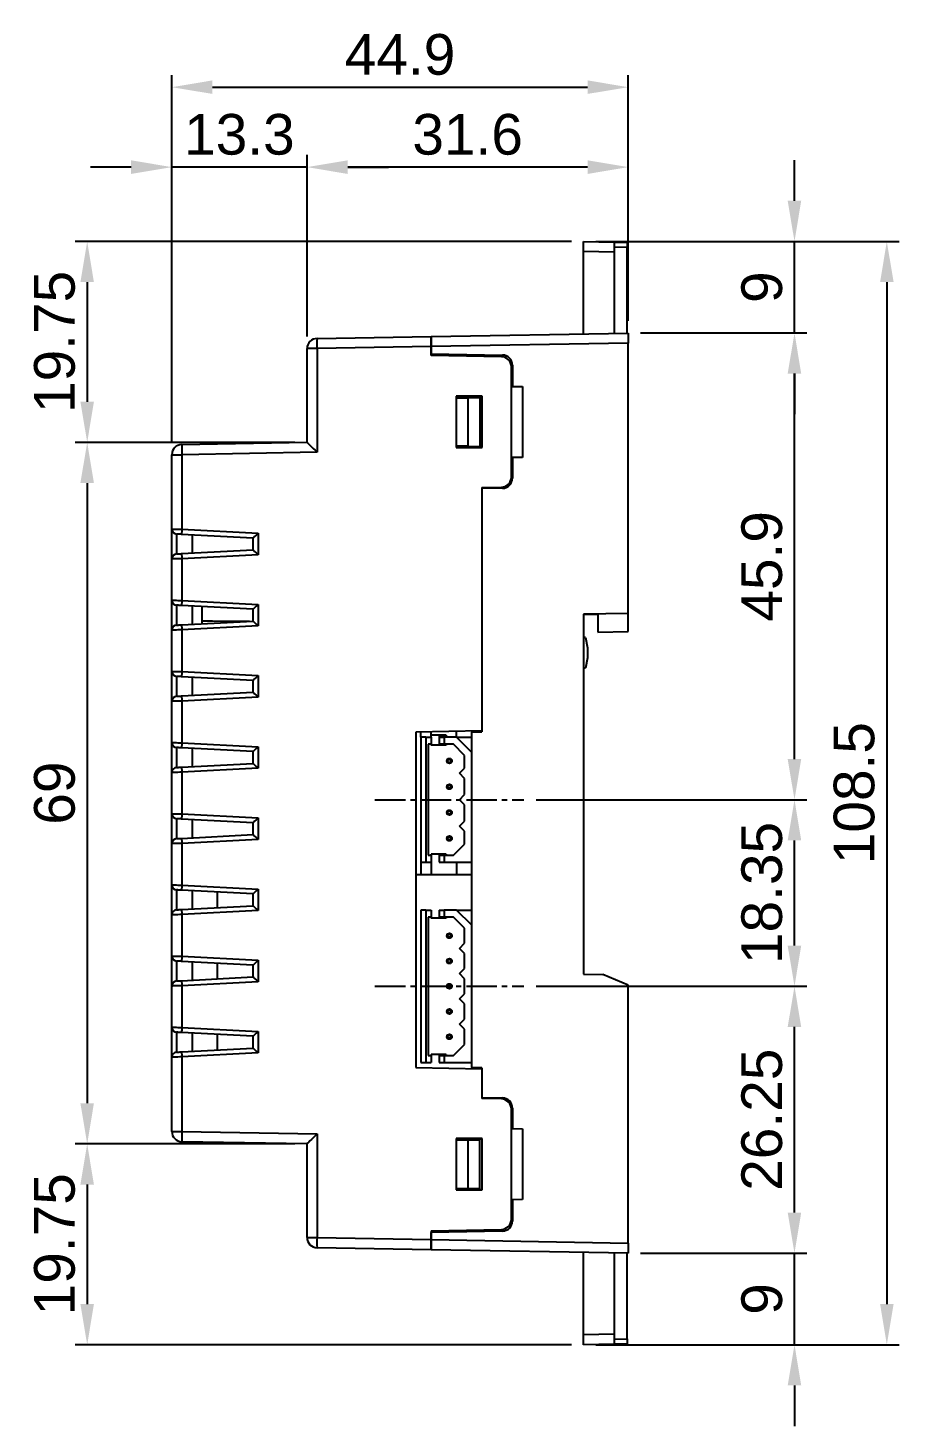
# Model space of a CAD drawing. Extents: x -197 to 433, y -280 to 31.
# Drawn here: x 111 to 196.7, y -107.7 to 29.8 of the extents above; entities that cross this region are included whole.
import ezdxf

# ---------------------------------------------------------------- set-up
doc = ezdxf.new("R2010")
doc.units = 0
doc.header["$LTSCALE"] = 4
doc.header["$PDMODE"] = 2
doc.header["$PDSIZE"] = 3
doc.linetypes.add('CENTER2', pattern=[1.125, 0.75, -0.125, 0.125, -0.125])
doc.layers.get('0').update_dxf_attribs({"linetype": 'CONTINUOUS'})
doc.layers.get('DEFPOINTS').update_dxf_attribs({"linetype": 'CONTINUOUS'})
doc.layers.add('1', color=1, linetype='CENTER2')
doc.layers.add('3', color=2, linetype='CONTINUOUS')
doc.styles.add('DIMENSION', font='arial.ttf')
doc.styles.get("Standard").update_dxf_attribs({"font": 'romans.shx', "bigfont": 'cadsg.shx'})
doc.dimstyles.new('STANDARD$0', dxfattribs={"dimtxt": 2, "dimasz": 1.8, "dimexe": 1, "dimexo": 1, "dimgap": 1, "dimtad": 1, "dimzin": 13, "dimdsep": 46, "dimtxsty": 'Standard', "dimcen": 0.09, "dimadec": 0, "dimazin": 0, "dimtp": 0.3, "dimtfac": 1, "dimtix": 1, "dimtmove": 2, "dimatfit": 3, "dimfxl": 1, "dimtolj": 1, "dimtzin": 13, "dimarcsym": 0})

# ---------------------------------------------------------------- blocks, each defined once
blk = doc.blocks.new('*D557')
at = {"layer": '3', "color": 2, "lineweight": -2, "transparency": 16777216}
for p, q in [((186.41, -86.75), (186.41, -82.75)), ((171.26, -90.75), (187.61, -90.75)), ((186.41, -99.75), (186.41, -90.75)), ((166.86, -99.75), (187.61, -99.75)), ((186.41, -103.75), (186.41, -107.75))]:
    blk.add_line(p, q, dxfattribs=at)
at = {"layer": '3', "color": 2, "transparency": 16777216}
for points in [[(185.74, -86.75), (187.07, -86.75), (186.41, -90.75)], [(185.74, -103.75), (187.07, -103.75), (186.41, -99.75)]]:
    blk.add_solid(points, dxfattribs=at)
at = {"layer": 'DEFPOINTS', "color": 0, "transparency": 16777216}
for p in [(170.06, -90.75), (186.41, -90.75), (165.66, -99.75)]:
    blk.add_point(p, dxfattribs=at)
at = {"layer": '3', "color": 3, "transparency": 16777216, "insert": (183.21, -95.25), "char_height": 4, "attachment_point": 5, "rotation": 90, "style": 'DIMENSION'}
blk.add_mtext('\\A1;9', dxfattribs=at)
blk = doc.blocks.new('*D558')
at = {"layer": '3', "color": 2, "lineweight": -2, "transparency": 16777216}
for p, q in [((160.99, -64.5), (187.61, -64.5)), ((186.41, -86.75), (186.41, -68.5)), ((171.26, -90.75), (187.61, -90.75))]:
    blk.add_line(p, q, dxfattribs=at)
at = {"layer": '3', "color": 2, "transparency": 16777216}
for points in [[(185.74, -68.5), (187.07, -68.5), (186.41, -64.5)], [(185.74, -86.75), (187.07, -86.75), (186.41, -90.75)]]:
    blk.add_solid(points, dxfattribs=at)
at = {"layer": 'DEFPOINTS', "color": 0, "transparency": 16777216}
for p in [(159.79, -64.5), (186.41, -64.5), (170.06, -90.75)]:
    blk.add_point(p, dxfattribs=at)
at = {"layer": '3', "color": 3, "transparency": 16777216, "insert": (183.21, -77.62), "char_height": 4, "attachment_point": 5, "rotation": 90, "style": 'DIMENSION'}
blk.add_mtext('\\A1;26.25', dxfattribs=at)
blk = doc.blocks.new('*D559')
at = {"layer": '3', "color": 2, "lineweight": -2, "transparency": 16777216}
for p, q in [((160.99, -46.15), (187.61, -46.15)), ((186.41, -60.5), (186.41, -50.15)), ((160.99, -64.5), (187.61, -64.5))]:
    blk.add_line(p, q, dxfattribs=at)
at = {"layer": '3', "color": 2, "transparency": 16777216}
for points in [[(185.74, -50.15), (187.07, -50.15), (186.41, -46.15)], [(185.74, -60.5), (187.07, -60.5), (186.41, -64.5)]]:
    blk.add_solid(points, dxfattribs=at)
at = {"layer": 'DEFPOINTS', "color": 0, "transparency": 16777216}
for p in [(159.79, -46.15), (186.41, -46.15), (159.79, -64.5)]:
    blk.add_point(p, dxfattribs=at)
at = {"layer": '3', "color": 3, "transparency": 16777216, "insert": (183.21, -55.32), "char_height": 4, "attachment_point": 5, "rotation": 90, "style": 'DIMENSION'}
blk.add_mtext('\\A1;18.35', dxfattribs=at)
blk = doc.blocks.new('*D560')
at = {"layer": '3', "color": 2, "lineweight": -2, "transparency": 16777216}
for p, q in [((171.26, -0.24), (187.61, -0.24)), ((186.41, -42.15), (186.41, -4.24)), ((160.99, -46.15), (187.61, -46.15))]:
    blk.add_line(p, q, dxfattribs=at)
at = {"layer": '3', "color": 2, "transparency": 16777216}
for points in [[(185.74, -4.24), (187.07, -4.24), (186.41, -0.24)], [(185.74, -42.15), (187.07, -42.15), (186.41, -46.15)]]:
    blk.add_solid(points, dxfattribs=at)
at = {"layer": 'DEFPOINTS', "color": 0, "transparency": 16777216}
for p in [(170.06, -0.24), (186.41, -0.24), (159.79, -46.15)]:
    blk.add_point(p, dxfattribs=at)
at = {"layer": '3', "color": 3, "transparency": 16777216, "insert": (183.21, -23.2), "char_height": 4, "attachment_point": 5, "rotation": 90, "style": 'DIMENSION'}
blk.add_mtext('\\A1;45.9', dxfattribs=at)
blk = doc.blocks.new('*D561')
at = {"layer": '3', "color": 2, "lineweight": -2, "transparency": 16777216}
for p, q in [((186.41, 12.76), (186.41, 16.76)), ((166.86, 8.76), (187.61, 8.76)), ((186.41, -0.24), (186.41, 8.76)), ((171.26, -0.24), (187.61, -0.24)), ((186.41, -4.24), (186.41, -8.24))]:
    blk.add_line(p, q, dxfattribs=at)
at = {"layer": '3', "color": 2, "transparency": 16777216}
for points in [[(185.74, 12.76), (187.07, 12.76), (186.41, 8.76)], [(185.74, -4.24), (187.07, -4.24), (186.41, -0.24)]]:
    blk.add_solid(points, dxfattribs=at)
at = {"layer": 'DEFPOINTS', "color": 0, "transparency": 16777216}
for p in [(165.66, 8.76), (186.41, 8.76), (170.06, -0.24)]:
    blk.add_point(p, dxfattribs=at)
at = {"layer": '3', "color": 3, "transparency": 16777216, "insert": (183.21, 4.26), "char_height": 4, "attachment_point": 5, "rotation": 90, "style": 'DIMENSION'}
blk.add_mtext('\\A1;9', dxfattribs=at)
blk = doc.blocks.new('*D562')
at = {"layer": '3', "color": 2, "lineweight": -2, "transparency": 16777216}
for p, q in [((138.46, -0.58), (138.46, 17.27)), ((170.06, 0.96), (170.06, 17.27)), ((166.06, 16.07), (142.46, 16.07))]:
    blk.add_line(p, q, dxfattribs=at)
at = {"layer": '3', "color": 2, "transparency": 16777216}
for points in [[(142.46, 16.74), (142.46, 15.4), (138.46, 16.07)], [(166.06, 16.74), (166.06, 15.4), (170.06, 16.07)]]:
    blk.add_solid(points, dxfattribs=at)
at = {"layer": 'DEFPOINTS', "color": 0, "transparency": 16777216}
for p in [(138.46, 16.07), (170.06, -0.24), (138.46, -1.78)]:
    blk.add_point(p, dxfattribs=at)
at = {"layer": '3', "color": 3, "transparency": 16777216, "insert": (154.26, 19.27), "char_height": 4, "attachment_point": 5, "style": 'DIMENSION'}
blk.add_mtext('\\A1;31.6', dxfattribs=at)
blk = doc.blocks.new('*D563')
at = {"layer": '3', "color": 2, "lineweight": -2, "transparency": 16777216}
for p, q in [((125.16, -11.01), (125.16, 17.27)), ((138.46, -0.58), (138.46, 17.27)), ((121.16, 16.07), (117.16, 16.07)), ((138.46, 16.07), (125.16, 16.07)), ((142.46, 16.07), (146.46, 16.07))]:
    blk.add_line(p, q, dxfattribs=at)
at = {"layer": '3', "color": 2, "transparency": 16777216}
for points in [[(121.16, 16.74), (121.16, 15.4), (125.16, 16.07)], [(142.46, 16.74), (142.46, 15.4), (138.46, 16.07)]]:
    blk.add_solid(points, dxfattribs=at)
at = {"layer": 'DEFPOINTS', "color": 0, "transparency": 16777216}
for p in [(125.16, 16.07), (138.46, -1.78), (125.16, -12.21)]:
    blk.add_point(p, dxfattribs=at)
at = {"layer": '3', "color": 3, "transparency": 16777216, "insert": (131.81, 19.27), "char_height": 4, "attachment_point": 5, "style": 'DIMENSION'}
blk.add_mtext('\\A1;13.3', dxfattribs=at)
blk = doc.blocks.new('*D564')
at = {"layer": '3', "color": 2, "lineweight": -2, "transparency": 16777216}
for p, q in [((125.16, -11.01), (125.16, 25.13)), ((170.06, 0.96), (170.06, 25.13)), ((129.16, 23.93), (166.06, 23.93))]:
    blk.add_line(p, q, dxfattribs=at)
at = {"layer": '3', "color": 2, "transparency": 16777216}
for points in [[(129.16, 24.6), (129.16, 23.27), (125.16, 23.93)], [(166.06, 24.6), (166.06, 23.27), (170.06, 23.93)]]:
    blk.add_solid(points, dxfattribs=at)
at = {"layer": 'DEFPOINTS', "color": 0, "transparency": 16777216}
for p in [(170.06, 23.93), (170.06, -0.24), (125.16, -12.21)]:
    blk.add_point(p, dxfattribs=at)
at = {"layer": '3', "color": 3, "transparency": 16777216, "insert": (147.61, 27.13), "char_height": 4, "attachment_point": 5, "style": 'DIMENSION'}
blk.add_mtext('\\A1;44.9', dxfattribs=at)
blk = doc.blocks.new('*D565')
at = {"layer": '3', "color": 2, "lineweight": -2, "transparency": 16777216}
for p, q in [((164.46, 8.76), (115.64, 8.76)), ((116.84, 4.76), (116.84, -7)), ((137.26, -11), (115.64, -11))]:
    blk.add_line(p, q, dxfattribs=at)
at = {"layer": '3', "color": 2, "transparency": 16777216}
for points in [[(116.17, 4.76), (117.5, 4.76), (116.84, 8.76)], [(116.17, -7), (117.5, -7), (116.84, -11)]]:
    blk.add_solid(points, dxfattribs=at)
at = {"layer": 'DEFPOINTS', "color": 0, "transparency": 16777216}
for p in [(165.66, 8.76), (116.84, -11), (138.46, -11)]:
    blk.add_point(p, dxfattribs=at)
at = {"layer": '3', "color": 3, "transparency": 16777216, "insert": (113.64, -1.12), "char_height": 4, "attachment_point": 5, "rotation": 90, "style": 'DIMENSION'}
blk.add_mtext('\\A1;19.75', dxfattribs=at)
blk = doc.blocks.new('*D566')
at = {"layer": '3', "color": 2, "lineweight": -2, "transparency": 16777216}
for p, q in [((137.26, -11), (115.64, -11)), ((116.84, -15), (116.84, -76)), ((137.26, -80), (115.64, -80))]:
    blk.add_line(p, q, dxfattribs=at)
at = {"layer": '3', "color": 2, "transparency": 16777216}
for points in [[(116.17, -15), (117.5, -15), (116.84, -11)], [(116.17, -76), (117.5, -76), (116.84, -80)]]:
    blk.add_solid(points, dxfattribs=at)
at = {"layer": 'DEFPOINTS', "color": 0, "transparency": 16777216}
for p in [(138.46, -11), (116.84, -80), (138.46, -80)]:
    blk.add_point(p, dxfattribs=at)
at = {"layer": '3', "color": 3, "transparency": 16777216, "insert": (113.64, -45.5), "char_height": 4, "attachment_point": 5, "rotation": 90, "style": 'DIMENSION'}
blk.add_mtext('\\A1;69', dxfattribs=at)
blk = doc.blocks.new('*D567')
at = {"layer": '3', "color": 2, "lineweight": -2, "transparency": 16777216}
for p, q in [((137.26, -80), (115.64, -80)), ((116.84, -84), (116.84, -95.75)), ((164.46, -99.75), (115.64, -99.75))]:
    blk.add_line(p, q, dxfattribs=at)
at = {"layer": '3', "color": 2, "transparency": 16777216}
for points in [[(116.17, -84), (117.5, -84), (116.84, -80)], [(116.17, -95.75), (117.5, -95.75), (116.84, -99.75)]]:
    blk.add_solid(points, dxfattribs=at)
at = {"layer": 'DEFPOINTS', "color": 0, "transparency": 16777216}
for p in [(138.46, -80), (116.84, -99.75), (165.66, -99.75)]:
    blk.add_point(p, dxfattribs=at)
at = {"layer": '3', "color": 3, "transparency": 16777216, "insert": (113.64, -89.87), "char_height": 4, "attachment_point": 5, "rotation": 90, "style": 'DIMENSION'}
blk.add_mtext('\\A1;19.75', dxfattribs=at)
blk = doc.blocks.new('*D568')
at = {"layer": '3', "color": 2, "lineweight": -2, "transparency": 16777216}
for p, q in [((166.86, 8.76), (196.69, 8.76)), ((195.49, 4.76), (195.49, -95.75)), ((166.86, -99.75), (196.69, -99.75))]:
    blk.add_line(p, q, dxfattribs=at)
at = {"layer": '3', "color": 2, "transparency": 16777216}
for points in [[(194.83, 4.76), (196.16, 4.76), (195.49, 8.76)], [(194.83, -95.75), (196.16, -95.75), (195.49, -99.75)]]:
    blk.add_solid(points, dxfattribs=at)
at = {"layer": 'DEFPOINTS', "color": 0, "transparency": 16777216}
for p in [(165.66, 8.76), (165.66, -99.75), (195.49, -99.75)]:
    blk.add_point(p, dxfattribs=at)
at = {"layer": '3', "color": 3, "transparency": 16777216, "insert": (192.29, -45.5), "char_height": 4, "attachment_point": 5, "rotation": 90, "style": 'DIMENSION'}
blk.add_mtext('\\A1;108.5', dxfattribs=at)

msp = doc.modelspace()

# ---------------------------------------------------------------- linework, layer by layer
for p, q in [((165.663, 8.755), (168.663, 8.703)), ((165.663, 7.755), (165.663, 8.755)), ((168.663, 8.703), (168.663, 7.703)), ((168.663, 8.703), (169.963, 8.68)), ((169.963, 8.68), (169.963, 8.18)), ((168.663, 7.703), (165.663, 7.755)), ((165.663, -0.322), (165.663, 7.755)), ((169.963, 8.18), (168.663, 8.203)), ((168.663, 7.703), (168.663, -0.269)), ((169.963, -0.247), (169.963, 8.18)), ((139.446, -0.779), (150.663, -0.583)), ((150.663, -0.583), (170.063, -0.245)), ((150.663, -0.583), (150.663, -1.583)), ((150.663, -1.583), (150.663, -0.583)), ((170.063, -1.245), (150.663, -1.583)), ((170.063, -0.245), (170.063, -1.245)), ((170.063, -27.819), (170.063, -1.245)), ((139.446, -1.779), (138.463, -1.779)), ((138.463, -10.996), (138.463, -1.779)), ((150.663, -1.583), (139.446, -1.779)), ((139.446, -1.779), (139.446, -11.979)), ((150.663, -2.458), (150.663, -1.583)), ((150.663, -1.583), (150.663, -2.287)), ((150.663, -2.287), (157.681, -2.409)), ((157.581, -2.579), (150.663, -2.458)), ((158.563, -14.413), (158.563, -3.579)), ((158.663, -3.409), (158.663, -5.496)), ((158.663, -5.496), (159.663, -5.514)), ((155.689, -6.47), (153.138, -6.471)), ((153.138, -6.471), (153.138, -11.522)), ((153.159, -6.492), (153.138, -6.471)), ((153.159, -6.492), (155.668, -6.492)), ((153.159, -11.5), (153.159, -6.492)), ((153.159, -6.636), (154.295, -6.617)), ((154.295, -6.617), (155.463, -6.596)), ((154.295, -6.617), (154.295, -11.376)), ((155.463, -6.596), (155.463, -11.396)), ((155.668, -6.492), (155.689, -6.47)), ((155.668, -6.492), (155.668, -11.501)), ((155.689, -11.522), (155.689, -6.47)), ((159.663, -5.514), (159.663, -12.479)), ((126.146, -11.211), (138.463, -10.996)), ((125.163, -12.211), (126.146, -12.211)), ((125.163, -19.522), (125.163, -12.211)), ((139.446, -11.979), (126.146, -12.211)), ((126.146, -12.211), (126.146, -19.547)), ((153.159, -11.5), (153.138, -11.522)), ((153.138, -11.522), (155.689, -11.522)), ((154.295, -11.376), (153.159, -11.356)), ((155.668, -11.501), (153.159, -11.5)), ((154.295, -11.376), (155.463, -11.396)), ((155.668, -11.501), (155.689, -11.522)), ((159.663, -12.479), (158.663, -12.496)), ((158.663, -12.496), (158.663, -14.513)), ((155.663, -15.447), (157.581, -15.413)), ((155.663, -15.447), (155.663, -39.383)), ((157.681, -15.513), (155.663, -15.549)), ((155.663, -15.549), (155.663, -39.479)), ((125.163, -22.471), (125.163, -19.522)), ((125.637, -20.021), (125.637, -21.971)), ((133.163, -20.415), (126.128, -20.047)), ((126.146, -19.547), (133.654, -19.941)), ((127.163, -20.101), (127.163, -21.891)), ((133.163, -21.577), (133.163, -20.415)), ((133.654, -19.941), (133.654, -22.051)), ((126.128, -21.946), (133.163, -21.577)), ((125.163, -26.522), (125.163, -22.471)), ((133.654, -22.051), (126.146, -22.445)), ((126.146, -22.445), (126.146, -26.547)), ((125.163, -29.471), (125.163, -26.522)), ((125.637, -27.021), (125.637, -28.971)), ((133.163, -27.415), (126.128, -27.047)), ((126.146, -26.547), (133.654, -26.941)), ((127.163, -27.101), (127.163, -28.891)), ((128.163, -28.839), (128.163, -27.153)), ((133.163, -28.577), (133.163, -27.415)), ((133.654, -26.941), (133.654, -29.051)), ((126.128, -28.946), (133.163, -28.577)), ((128.163, -28.564), (129.163, -28.564)), ((129.163, -28.564), (132.8, -28.596)), ((170.063, -27.819), (165.663, -27.896)), ((165.663, -27.896), (165.663, -63.296)), ((165.663, -27.896), (167.063, -27.921)), ((167.063, -27.921), (167.063, -29.672)), ((170.063, -29.619), (170.063, -27.819)), ((125.163, -33.522), (125.163, -29.471)), ((133.654, -29.051), (126.146, -29.445)), ((126.146, -29.445), (126.146, -33.547)), ((165.862, -30.193), (165.663, -30.196)), ((165.862, -30.193), (166.063, -31.196)), ((167.063, -29.672), (170.063, -29.619)), ((166.063, -31.196), (166.063, -32.196)), ((166.063, -32.196), (165.864, -33.193)), ((125.163, -36.471), (125.163, -33.522)), ((125.637, -34.021), (125.637, -35.971)), ((133.163, -34.415), (126.128, -34.047)), ((126.146, -33.547), (133.654, -33.941)), ((127.163, -34.101), (127.163, -35.891)), ((133.654, -33.941), (133.654, -36.051)), ((165.864, -33.193), (165.663, -33.196)), ((126.128, -35.946), (133.163, -35.577)), ((133.163, -35.577), (133.163, -34.415)), ((125.163, -40.522), (125.163, -36.471)), ((133.654, -36.051), (126.146, -36.445)), ((126.146, -36.445), (126.146, -40.547)), ((155.663, -39.383), (149.163, -39.496)), ((149.163, -39.496), (149.163, -72.496)), ((149.663, -39.996), (149.663, -39.487)), ((150.663, -39.796), (150.663, -39.47)), ((152.163, -39.796), (150.663, -39.796)), ((150.663, -39.996), (150.663, -39.796)), ((152.163, -39.796), (152.163, -39.996)), ((153.163, -39.996), (153.163, -39.426)), ((154.663, -39.4), (154.663, -39.496)), ((154.663, -39.496), (155.663, -39.479)), ((154.663, -41.496), (154.663, -39.496)), ((125.163, -43.471), (125.163, -40.522)), ((125.637, -41.021), (125.637, -42.971)), ((133.163, -41.415), (126.128, -41.047)), ((126.146, -40.547), (133.654, -40.941)), ((127.163, -41.101), (127.163, -42.891)), ((133.654, -40.941), (133.654, -43.051)), ((149.663, -39.996), (149.663, -52.296)), ((150.163, -39.996), (149.663, -39.996)), ((150.163, -39.996), (150.163, -52.296)), ((150.163, -39.996), (150.663, -39.996)), ((150.663, -40.696), (150.363, -40.696)), ((150.363, -40.696), (150.363, -51.596)), ((150.663, -39.996), (150.663, -40.696)), ((150.663, -40.796), (150.663, -40.696)), ((152.163, -40.796), (150.663, -40.796)), ((151.463, -39.896), (151.463, -39.996)), ((152.163, -39.896), (151.463, -39.896)), ((151.463, -39.996), (151.463, -40.696)), ((151.463, -39.996), (151.963, -39.996)), ((151.963, -40.696), (151.463, -40.696)), ((151.963, -39.996), (151.963, -40.696)), ((153.163, -39.996), (151.963, -39.996)), ((152.873, -40.696), (151.963, -40.696)), ((152.163, -40.696), (152.163, -40.796)), ((153.963, -41.786), (152.873, -40.696)), ((154.663, -41.496), (153.163, -39.996)), ((153.163, -39.996), (154.663, -39.996)), ((126.128, -42.946), (133.163, -42.577)), ((133.163, -42.577), (133.163, -41.415)), ((153.963, -43.046), (153.963, -41.786)), ((154.663, -52.296), (154.663, -41.496)), ((125.163, -47.522), (125.163, -43.471)), ((133.654, -43.051), (126.146, -43.445)), ((126.146, -43.445), (126.146, -47.547)), ((153.463, -43.546), (153.963, -43.046)), ((153.963, -44.046), (153.463, -43.546)), ((153.963, -45.646), (153.963, -44.046)), ((153.463, -46.146), (153.963, -45.646)), ((153.963, -46.646), (153.463, -46.146)), ((153.963, -48.246), (153.963, -46.646)), ((125.163, -50.471), (125.163, -47.522)), ((125.637, -48.021), (125.637, -49.971)), ((133.163, -48.415), (126.128, -48.047)), ((126.146, -47.547), (133.654, -47.941)), ((127.163, -48.101), (127.163, -49.891)), ((133.654, -47.941), (133.654, -50.051)), ((133.163, -49.577), (133.163, -48.415)), ((153.463, -48.746), (153.963, -48.246)), ((153.963, -49.246), (153.463, -48.746)), ((153.963, -50.506), (153.963, -49.246)), ((125.163, -54.522), (125.163, -50.471)), ((126.128, -49.946), (133.163, -49.577)), ((133.654, -50.051), (126.146, -50.445)), ((126.146, -50.445), (126.146, -54.547)), ((152.873, -51.596), (153.963, -50.506)), ((150.363, -51.596), (150.663, -51.596)), ((152.163, -51.496), (150.663, -51.496)), ((150.663, -51.596), (150.663, -51.496)), ((150.663, -51.596), (150.663, -52.296)), ((151.463, -51.596), (151.463, -52.296)), ((151.463, -51.596), (151.963, -51.596)), ((151.963, -51.596), (152.873, -51.596)), ((151.963, -51.596), (151.963, -52.296)), ((152.163, -51.496), (152.163, -51.596)), ((149.163, -53.496), (154.663, -53.496)), ((149.663, -52.296), (149.663, -53.496)), ((149.663, -52.296), (150.163, -52.296)), ((150.163, -52.296), (150.663, -52.296)), ((150.663, -52.296), (150.663, -53.496)), ((151.463, -52.296), (151.963, -52.296)), ((151.963, -52.296), (154.663, -52.296)), ((153.163, -52.296), (153.163, -53.496)), ((154.663, -58.496), (154.663, -52.296)), ((125.163, -57.471), (125.163, -54.522)), ((126.146, -54.547), (133.654, -54.941)), ((133.654, -54.941), (133.654, -57.051)), ((125.637, -55.021), (125.637, -56.971)), ((133.163, -55.415), (126.128, -55.047)), ((127.163, -55.101), (127.163, -56.891)), ((129.663, -56.76), (129.663, -55.232)), ((133.163, -56.577), (133.163, -55.415)), ((125.163, -61.522), (125.163, -57.471)), ((126.128, -56.946), (133.163, -56.577)), ((133.654, -57.051), (126.146, -57.445)), ((126.146, -57.445), (126.146, -61.547)), ((149.663, -56.996), (149.663, -71.996)), ((150.163, -56.996), (149.663, -56.996)), ((150.163, -56.996), (150.163, -71.996)), ((150.163, -56.996), (150.663, -56.996)), ((150.663, -57.696), (150.363, -57.696)), ((150.363, -57.696), (150.363, -71.296)), ((150.663, -56.996), (150.663, -57.696)), ((150.663, -57.796), (150.663, -57.696)), ((151.463, -56.996), (151.463, -57.696)), ((151.463, -56.996), (151.963, -56.996)), ((151.963, -57.696), (151.463, -57.696)), ((151.963, -56.996), (151.963, -57.696)), ((153.163, -56.996), (151.963, -56.996)), ((152.873, -57.696), (151.963, -57.696)), ((152.163, -57.696), (152.163, -57.796)), ((153.963, -58.786), (152.873, -57.696)), ((154.663, -58.496), (153.163, -56.996)), ((153.163, -56.996), (154.663, -56.996)), ((152.163, -57.796), (150.663, -57.796)), ((153.963, -60.27), (153.963, -58.786)), ((154.663, -71.996), (154.663, -58.496)), ((153.463, -60.77), (153.963, -60.27)), ((125.163, -64.471), (125.163, -61.522)), ((126.146, -61.547), (133.654, -61.941)), ((153.963, -61.27), (153.463, -60.77)), ((153.963, -62.754), (153.963, -61.27)), ((125.637, -62.021), (125.637, -63.971)), ((133.163, -62.415), (126.128, -62.047)), ((127.163, -62.101), (127.163, -63.891)), ((129.663, -63.76), (129.663, -62.232)), ((133.163, -63.577), (133.163, -62.415)), ((133.654, -61.941), (133.654, -64.051)), ((153.463, -63.254), (153.963, -62.754)), ((125.163, -68.522), (125.163, -64.471)), ((126.128, -63.946), (133.163, -63.577)), ((133.654, -64.051), (126.146, -64.445)), ((126.146, -64.445), (126.146, -68.547)), ((153.963, -63.754), (153.463, -63.254)), ((153.963, -65.238), (153.963, -63.754)), ((165.663, -63.296), (167.563, -63.329)), ((170.063, -64.373), (167.563, -63.329)), ((170.063, -89.748), (170.063, -64.373)), ((153.463, -65.738), (153.963, -65.238)), ((153.963, -66.238), (153.463, -65.738)), ((153.963, -67.722), (153.963, -66.238)), ((125.163, -71.471), (125.163, -68.522)), ((126.146, -68.547), (133.654, -68.941)), ((153.463, -68.222), (153.963, -67.722)), ((153.963, -68.722), (153.463, -68.222)), ((153.963, -70.206), (153.963, -68.722)), ((125.637, -69.021), (125.637, -70.971)), ((133.163, -69.415), (126.128, -69.047)), ((127.163, -69.101), (127.163, -70.891)), ((129.663, -70.76), (129.663, -69.232)), ((133.163, -70.577), (133.163, -69.415)), ((133.654, -68.941), (133.654, -71.051)), ((125.163, -78.781), (125.163, -71.471)), ((126.128, -70.946), (133.163, -70.577)), ((133.654, -71.051), (126.146, -71.445)), ((126.146, -71.445), (126.146, -78.781)), ((150.363, -71.296), (150.663, -71.296)), ((152.163, -71.196), (150.663, -71.196)), ((150.663, -71.296), (150.663, -71.196)), ((150.663, -71.296), (150.663, -71.996)), ((151.463, -71.296), (151.463, -71.996)), ((151.463, -71.296), (151.963, -71.296)), ((151.963, -71.296), (152.873, -71.296)), ((151.963, -71.296), (151.963, -71.996)), ((152.163, -71.196), (152.163, -71.296)), ((152.873, -71.296), (153.963, -70.206)), ((149.163, -72.496), (155.663, -72.61)), ((149.663, -71.996), (150.163, -71.996)), ((150.163, -71.996), (150.663, -71.996)), ((151.463, -71.996), (151.963, -71.996)), ((151.963, -71.996), (154.663, -71.996)), ((154.663, -72.496), (154.663, -71.996)), ((155.663, -72.514), (154.663, -72.496)), ((154.663, -72.496), (154.663, -72.592)), ((155.663, -72.514), (155.663, -75.444)), ((155.663, -72.61), (155.663, -75.546)), ((155.663, -75.444), (157.681, -75.479)), ((157.581, -75.579), (155.663, -75.546)), ((158.563, -87.413), (158.563, -76.579)), ((158.663, -76.479), (158.663, -78.496)), ((125.163, -78.781), (126.146, -78.781)), ((126.146, -78.781), (139.446, -79.013)), ((139.446, -79.013), (139.446, -89.213)), ((155.689, -79.47), (153.138, -79.471)), ((153.138, -79.471), (153.138, -84.522)), ((153.159, -79.492), (153.138, -79.471)), ((153.159, -79.492), (155.668, -79.492)), ((153.159, -84.5), (153.159, -79.492)), ((154.295, -79.617), (153.159, -79.636)), ((154.295, -79.617), (155.463, -79.596)), ((154.295, -79.617), (154.295, -84.376)), ((155.463, -84.396), (155.463, -79.596)), ((155.668, -79.492), (155.689, -79.47)), ((155.668, -79.492), (155.668, -84.501)), ((155.689, -84.522), (155.689, -79.47)), ((158.663, -78.496), (159.663, -78.514)), ((159.663, -78.514), (159.663, -85.479)), ((138.463, -79.996), (126.146, -79.781)), ((138.463, -89.213), (138.463, -79.996)), ((153.159, -84.5), (153.138, -84.522)), ((153.138, -84.522), (155.689, -84.522)), ((153.159, -84.356), (154.295, -84.376)), ((155.668, -84.501), (153.159, -84.5)), ((154.295, -84.376), (155.463, -84.396)), ((155.668, -84.501), (155.689, -84.522)), ((159.663, -85.479), (158.663, -85.496)), ((158.663, -85.496), (158.663, -87.583)), ((138.463, -89.213), (139.446, -89.213)), ((139.446, -89.213), (150.663, -89.409)), ((150.663, -88.534), (157.581, -88.413)), ((150.663, -88.534), (150.663, -89.409)), ((157.681, -88.583), (150.663, -88.706)), ((150.663, -89.409), (150.663, -88.706)), ((150.663, -90.409), (139.446, -90.213)), ((150.663, -89.409), (150.663, -90.409)), ((150.663, -89.409), (170.063, -89.748)), ((150.663, -90.409), (150.663, -89.409)), ((170.063, -90.747), (150.663, -90.409)), ((165.663, -98.748), (165.663, -90.671)), ((168.663, -90.723), (168.663, -98.695)), ((169.963, -99.173), (169.963, -90.746)), ((170.063, -89.748), (170.063, -90.747)), ((165.663, -98.748), (168.663, -98.695)), ((165.663, -99.747), (165.663, -98.748)), ((168.663, -98.695), (168.663, -99.695)), ((168.663, -99.695), (165.663, -99.747)), ((168.663, -99.195), (169.963, -99.173)), ((169.963, -99.672), (168.663, -99.695)), ((169.963, -99.173), (169.963, -99.672))]:
    msp.add_line(p, q)
at = {"flags": 128}
for points in [[(125.163, -19.522), (125.182, -19.522), (125.238, -19.524), (125.328, -19.526), (125.45, -19.529), (125.598, -19.533), (125.768, -19.538), (125.953, -19.542), (126.146, -19.547)], [(126.128, -20.047), (126.032, -20.042), (125.94, -20.037), (125.855, -20.032), (125.78, -20.028), (125.719, -20.025), (125.674, -20.023), (125.646, -20.021), (125.637, -20.021)], [(125.637, -21.971), (125.646, -21.971), (125.674, -21.969), (125.719, -21.967), (125.78, -21.964), (125.855, -21.96), (125.94, -21.955), (126.032, -21.951), (126.128, -21.946)], [(126.146, -22.445), (125.953, -22.45), (125.768, -22.455), (125.598, -22.459), (125.45, -22.463), (125.328, -22.466), (125.238, -22.469), (125.182, -22.47), (125.163, -22.471)], [(125.163, -26.522), (125.182, -26.522), (125.238, -26.524), (125.328, -26.526), (125.45, -26.529), (125.598, -26.533), (125.768, -26.538), (125.953, -26.542), (126.146, -26.547)], [(126.128, -27.047), (126.032, -27.042), (125.94, -27.037), (125.855, -27.032), (125.78, -27.028), (125.719, -27.025), (125.674, -27.023), (125.646, -27.021), (125.637, -27.021)], [(126.146, -29.445), (125.953, -29.45), (125.768, -29.455), (125.598, -29.459), (125.45, -29.463), (125.328, -29.466), (125.238, -29.469), (125.182, -29.47), (125.163, -29.471)], [(125.637, -28.971), (125.646, -28.971), (125.674, -28.969), (125.719, -28.967), (125.78, -28.964), (125.855, -28.96), (125.94, -28.955), (126.032, -28.951), (126.128, -28.946)], [(125.163, -33.522), (125.182, -33.522), (125.238, -33.524), (125.328, -33.526), (125.45, -33.529), (125.598, -33.533), (125.768, -33.538), (125.953, -33.542), (126.146, -33.547)], [(126.128, -34.047), (126.032, -34.042), (125.94, -34.037), (125.855, -34.032), (125.78, -34.028), (125.719, -34.025), (125.674, -34.023), (125.646, -34.021), (125.637, -34.021)], [(126.146, -36.445), (125.953, -36.45), (125.768, -36.455), (125.598, -36.459), (125.45, -36.463), (125.328, -36.466), (125.238, -36.469), (125.182, -36.47), (125.163, -36.471)], [(125.637, -35.971), (125.646, -35.971), (125.674, -35.969), (125.719, -35.967), (125.78, -35.964), (125.855, -35.96), (125.94, -35.955), (126.032, -35.951), (126.128, -35.946)], [(125.163, -40.522), (125.182, -40.522), (125.238, -40.524), (125.328, -40.526), (125.45, -40.529), (125.598, -40.533), (125.768, -40.538), (125.953, -40.542), (126.146, -40.547)], [(126.128, -41.047), (126.032, -41.042), (125.94, -41.037), (125.855, -41.032), (125.78, -41.028), (125.719, -41.025), (125.674, -41.023), (125.646, -41.021), (125.637, -41.021)], [(126.146, -43.445), (125.953, -43.45), (125.768, -43.455), (125.598, -43.459), (125.45, -43.463), (125.328, -43.466), (125.238, -43.469), (125.182, -43.47), (125.163, -43.471)], [(125.637, -42.971), (125.646, -42.971), (125.674, -42.969), (125.719, -42.967), (125.78, -42.964), (125.855, -42.96), (125.94, -42.955), (126.032, -42.951), (126.128, -42.946)], [(125.163, -47.522), (125.182, -47.522), (125.238, -47.524), (125.328, -47.526), (125.45, -47.529), (125.598, -47.533), (125.768, -47.538), (125.953, -47.542), (126.146, -47.547)], [(126.128, -48.047), (126.032, -48.042), (125.94, -48.037), (125.855, -48.032), (125.78, -48.028), (125.719, -48.025), (125.674, -48.023), (125.646, -48.021), (125.637, -48.021)], [(126.146, -50.445), (125.953, -50.45), (125.768, -50.455), (125.598, -50.459), (125.45, -50.463), (125.328, -50.466), (125.238, -50.469), (125.182, -50.47), (125.163, -50.471)], [(125.637, -49.971), (125.646, -49.971), (125.674, -49.969), (125.719, -49.967), (125.78, -49.964), (125.855, -49.96), (125.94, -49.955), (126.032, -49.951), (126.128, -49.946)], [(125.163, -54.522), (125.182, -54.522), (125.238, -54.524), (125.328, -54.526), (125.45, -54.529), (125.598, -54.533), (125.768, -54.538), (125.953, -54.542), (126.146, -54.547)], [(126.128, -55.047), (126.032, -55.042), (125.94, -55.037), (125.855, -55.032), (125.78, -55.028), (125.719, -55.025), (125.674, -55.023), (125.646, -55.021), (125.637, -55.021)], [(126.146, -57.445), (125.953, -57.45), (125.768, -57.455), (125.598, -57.459), (125.45, -57.463), (125.328, -57.466), (125.238, -57.469), (125.182, -57.47), (125.163, -57.471)], [(125.637, -56.971), (125.646, -56.971), (125.674, -56.969), (125.719, -56.967), (125.78, -56.964), (125.855, -56.96), (125.94, -56.955), (126.032, -56.951), (126.128, -56.946)], [(125.163, -61.522), (125.182, -61.522), (125.238, -61.524), (125.328, -61.526), (125.45, -61.529), (125.598, -61.533), (125.768, -61.538), (125.953, -61.542), (126.146, -61.547)], [(126.128, -62.047), (126.032, -62.042), (125.94, -62.037), (125.855, -62.032), (125.78, -62.028), (125.719, -62.025), (125.674, -62.023), (125.646, -62.021), (125.637, -62.021)], [(126.146, -64.445), (125.953, -64.45), (125.768, -64.455), (125.598, -64.459), (125.45, -64.463), (125.328, -64.466), (125.238, -64.469), (125.182, -64.47), (125.163, -64.471)], [(125.637, -63.971), (125.646, -63.971), (125.674, -63.969), (125.719, -63.967), (125.78, -63.964), (125.855, -63.96), (125.94, -63.955), (126.032, -63.951), (126.128, -63.946)], [(125.163, -68.522), (125.182, -68.522), (125.238, -68.524), (125.328, -68.526), (125.45, -68.529), (125.598, -68.533), (125.768, -68.538), (125.953, -68.542), (126.146, -68.547)], [(126.128, -69.047), (126.032, -69.042), (125.94, -69.037), (125.855, -69.032), (125.78, -69.028), (125.719, -69.025), (125.674, -69.023), (125.646, -69.021), (125.637, -69.021)], [(126.146, -71.445), (125.953, -71.45), (125.768, -71.455), (125.598, -71.459), (125.45, -71.463), (125.328, -71.466), (125.238, -71.469), (125.182, -71.47), (125.163, -71.471)], [(125.637, -70.971), (125.646, -70.971), (125.674, -70.969), (125.719, -70.967), (125.78, -70.964), (125.855, -70.96), (125.94, -70.955), (126.032, -70.951), (126.128, -70.946)]]:
    msp.add_lwpolyline(points, dxfattribs=at)
for centre, radius in [((152.463, -42.336), 0.25), ((152.463, -42.336), 0.15), ((152.463, -44.876), 0.25), ((152.463, -44.876), 0.15), ((152.463, -47.416), 0.25), ((152.463, -47.416), 0.15), ((152.463, -49.956), 0.25), ((152.463, -49.956), 0.15), ((152.463, -59.528), 0.25), ((152.463, -59.528), 0.15), ((152.463, -62.012), 0.25), ((152.463, -62.012), 0.15), ((152.463, -64.496), 0.25), ((152.463, -64.496), 0.15), ((152.463, -66.98), 0.25), ((152.463, -66.98), 0.15), ((152.463, -69.464), 0.25), ((152.463, -69.464), 0.15)]:
    msp.add_circle(centre, radius)
for centre, radius, start, end in [((139.463, -1.779), 1, 91, 180), ((153.773, -1.279), 14.336, 178.00159, 181.99841), ((157.563, -3.579), 1, 0, 89), ((157.663, -3.409), 1, 0, 89), ((126.163, -12.211), 1, 91, 180), ((140.468, -11.711), 14.331, 178.00095, 181.99905), ((157.563, -14.413), 1, 271, 0), ((157.663, -14.513), 1, 271, 0), ((125.663, -19.522), 0.5, 180, 267), ((133.298, -20.047), 7.17, 176.00271, 179.99606), ((125.663, -22.471), 0.5, 93, 180), ((133.298, -21.945), 7.17, 180.00397, 183.99725), ((125.663, -26.522), 0.5, 180, 267), ((133.298, -27.047), 7.17, 176.00272, 179.99606), ((125.663, -29.471), 0.5, 93, 180), ((133.298, -28.945), 7.17, 180.00395, 183.99729), ((125.663, -33.522), 0.5, 180, 267), ((133.298, -34.047), 7.17, 176.00273, 179.99604), ((125.663, -36.471), 0.5, 93, 180), ((133.298, -35.945), 7.17, 180.00396, 183.99727), ((125.663, -40.522), 0.5, 180, 267), ((133.298, -41.047), 7.17, 176.00273, 179.99604), ((125.663, -43.471), 0.5, 93, 180), ((133.298, -42.945), 7.17, 180.00396, 183.99727), ((125.663, -47.522), 0.5, 180, 267), ((133.298, -48.047), 7.17, 176.00273, 179.99604), ((125.663, -50.471), 0.5, 93, 180), ((133.298, -49.945), 7.17, 180.00396, 183.99727), ((125.663, -54.522), 0.5, 180, 267), ((133.298, -55.047), 7.17, 176.00273, 179.99604), ((125.663, -57.471), 0.5, 93, 180), ((133.298, -56.945), 7.17, 180.00396, 183.99727), ((125.663, -61.522), 0.5, 180, 267), ((133.298, -62.047), 7.17, 176.00271, 179.99605), ((125.663, -64.471), 0.5, 93, 180), ((133.298, -63.945), 7.17, 180.00394, 183.99728), ((125.663, -68.522), 0.5, 180, 267), ((133.298, -69.047), 7.17, 176.00275, 179.99603), ((125.663, -71.471), 0.5, 93, 180), ((133.298, -70.945), 7.17, 180.00394, 183.99729), ((157.563, -76.579), 1, 0, 89), ((157.663, -76.479), 1, 0, 89), ((126.163, -78.781), 1, 180, 269), ((140.468, -79.281), 14.331, 178.00095, 181.99905), ((157.563, -87.413), 1, 271, 0), ((157.663, -87.583), 1, 271, 0), ((139.463, -89.213), 1, 180, 269), ((153.773, -89.713), 14.336, 178.00159, 181.99841)]:
    msp.add_arc(centre, radius, start, end)
for centre, major_axis, ratio, start_param, end_param in [((139.463, -11.979), (1, -0.983), 0.0087255, 3.150167, 4.70351), ((133.663, -19.941), (0.5, 0.474), 0.0087149, 1.5799797, 3.1333227), ((133.663, -22.051), (0.5, -0.474), 0.0087149, 3.1498626, 4.7032056), ((133.663, -26.941), (0.5, 0.474), 0.0087149, 1.5799797, 3.1333227), ((133.663, -29.051), (0.5, -0.474), 0.0087149, 3.1498626, 4.7032056), ((133.663, -33.941), (0.5, 0.474), 0.0087149, 1.5799797, 3.1333227), ((133.663, -36.051), (0.5, -0.474), 0.0087149, 3.1498626, 4.7032056), ((133.663, -40.941), (0.5, 0.474), 0.0087149, 1.5799797, 3.1333227), ((133.663, -43.051), (0.5, -0.474), 0.0087149, 3.1498626, 4.7032056), ((133.663, -47.941), (0.5, 0.474), 0.0087149, 1.5799797, 3.1333227), ((133.663, -50.051), (0.5, -0.474), 0.0087149, 3.1498626, 4.7032056), ((133.663, -54.941), (0.5, 0.474), 0.0087149, 1.5799797, 3.1333227), ((133.663, -57.051), (0.5, -0.474), 0.0087149, 3.1498626, 4.7032056), ((133.663, -61.941), (0.5, 0.474), 0.0087149, 1.5799797, 3.1333227), ((133.663, -64.051), (0.5, -0.474), 0.0087149, 3.1498626, 4.7032056), ((133.663, -68.941), (0.5, 0.474), 0.0087149, 1.5799797, 3.1333227), ((133.663, -71.051), (0.5, -0.474), 0.0087149, 3.1498626, 4.7032056), ((139.463, -79.013), (1, 0.983), 0.0087255, 1.5796753, 3.1330183)]:
    msp.add_ellipse(centre, major_axis=major_axis, ratio=ratio, start_param=start_param, end_param=end_param)
at = {"layer": '1'}
for p, q in [((145.139, -46.146), (159.787, -46.146)), ((145.139, -64.496), (159.787, -64.496))]:
    msp.add_line(p, q, dxfattribs=at)

# ---------------------------------------------------------------- dimensions: what is measured, and where the dimension line sits
at = {"layer": '3'}
for base, p1, p2, picture, middle in [((170.063, 23.932), (125.163, -12.211), (170.063, -0.245), '*D564', (147.613, 27.132)), ((125.163, 16.07), (138.463, -1.779), (125.163, -12.211), '*D563', (131.813, 19.27)), ((138.463, 16.07), (170.063, -0.245), (138.463, -1.779), '*D562', (154.263, 19.27))]:
    dim = msp.add_linear_dim(base=base, p1=p1, p2=p2, dimstyle='STANDARD$0', override={"dimtxt": 4, "dimasz": 4, "dimexe": 1.2, "dimexo": 1.2, "dimgap": 1.2, "dimzin": 8, "dimtxsty": 'DIMENSION', "dimcen": 0, "dimclrd": 2, "dimclre": 2, "dimclrt": 3, "dimatfit": 0, "dimtzin": 8}, dxfattribs=at)
    dim.commit()
    dim.dimension.update_dxf_attribs({"geometry": picture, "text_midpoint": middle})
for base, p1, p2, picture, middle in [((186.406, 8.755), (170.063, -0.245), (165.663, 8.755), '*D561', (183.206, 4.255)), ((116.837, -10.996), (165.663, 8.755), (138.463, -10.996), '*D565', (113.637, -1.12)), ((195.493, -99.747), (165.663, 8.755), (165.663, -99.747), '*D568', (192.293, -45.496)), ((186.406, -0.245), (159.787, -46.146), (170.063, -0.245), '*D560', (183.206, -23.195)), ((116.837, -79.996), (138.463, -10.996), (138.463, -79.996), '*D566', (113.637, -45.496)), ((186.406, -46.146), (159.787, -64.496), (159.787, -46.146), '*D559', (183.206, -55.321)), ((186.406, -64.496), (170.063, -90.747), (159.787, -64.496), '*D558', (183.206, -77.622)), ((116.837, -99.747), (138.463, -79.996), (165.663, -99.747), '*D567', (113.637, -89.872)), ((186.406, -90.747), (165.663, -99.747), (170.063, -90.747), '*D557', (183.206, -95.247))]:
    dim = msp.add_linear_dim(base=base, p1=p1, p2=p2, angle=90, dimstyle='STANDARD$0', override={"dimtxt": 4, "dimasz": 4, "dimexe": 1.2, "dimexo": 1.2, "dimgap": 1.2, "dimzin": 8, "dimtxsty": 'DIMENSION', "dimcen": 0, "dimclrd": 2, "dimclre": 2, "dimclrt": 3, "dimatfit": 0, "dimtzin": 8}, dxfattribs=at)
    dim.commit()
    dim.dimension.update_dxf_attribs({"geometry": picture, "text_midpoint": middle})

doc.saveas('drawing.dxf')
